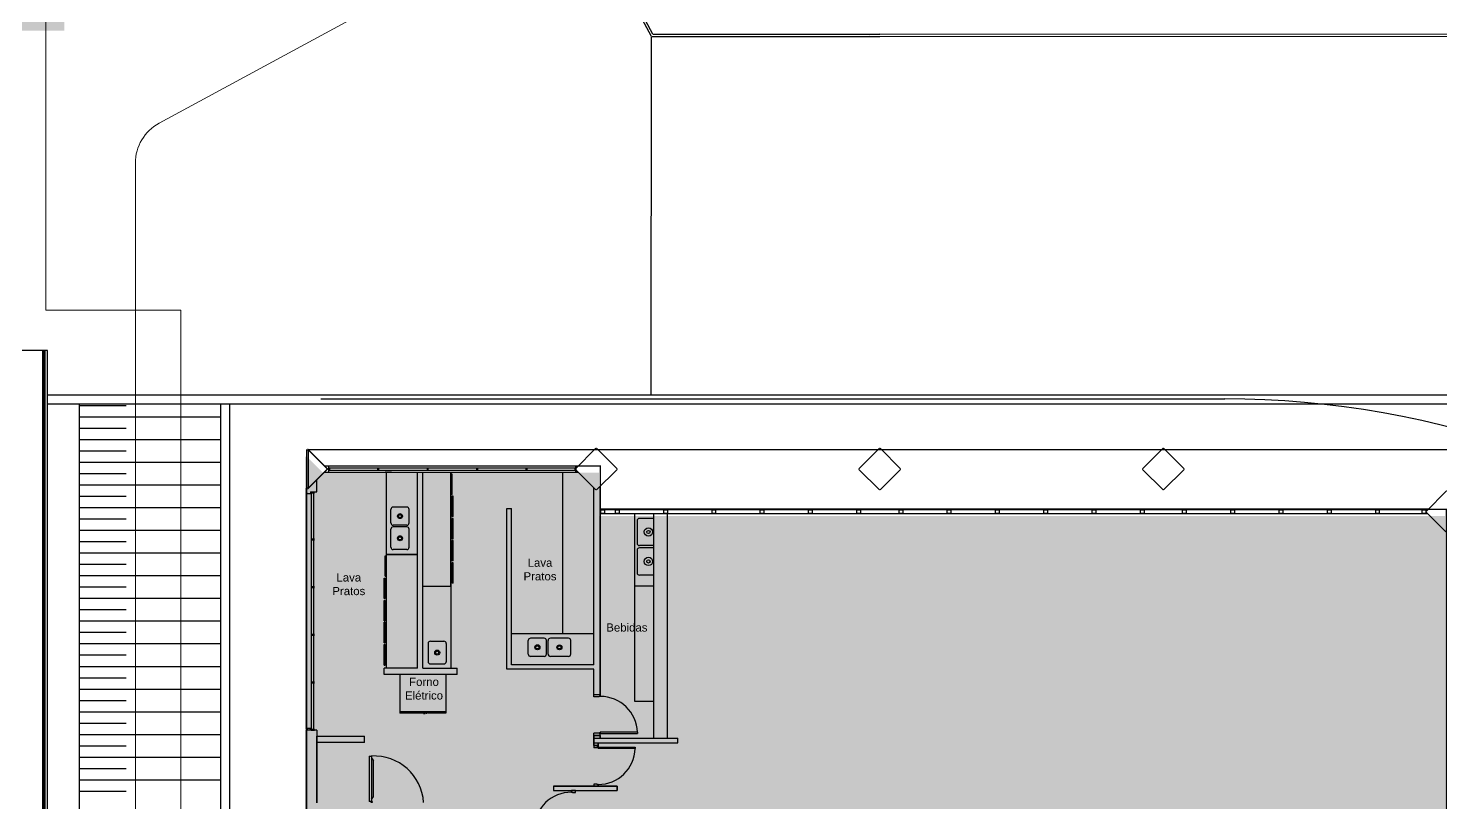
# Model space of a CAD drawing. Header units: metres. Extents: x -331 to 2982, y 362 to 2539.
# Drawn here: x 783.97 to 815.11, y 998.03 to 1015.1 of the extents above; entities that cross this region are included whole.
import ezdxf

# ---------------------------------------------------------------- set-up
doc = ezdxf.new("R2010")
doc.units = ezdxf.units.M
doc.layers.get('0').update_dxf_attribs({"color": 251})
doc.layers.add('_salas', color=251, linetype='Continuous', plot=False)
for name, color, linetype in [('CX', 251, 'Continuous'), ('Div', 251, 'Continuous'), ('Est', 251, 'Continuous'), ('Pis', 251, 'Continuous')]:
    doc.layers.add(name, color=color, linetype=linetype)
doc.styles.add('DESTAQUE', font='arial.ttf', dxfattribs={"height": 0.4})

# ---------------------------------------------------------------- blocks, each defined once
blk = doc.blocks.new('XR_BL2_AND_MON-REV15$0$PERFIL_UNIT_ALCOA')
at = {"layer": 'CX', "color": 6}
for p, q in [((-21, 13), (-15, 13)), ((31, 13), (24, 13))]:
    blk.add_line(p, q, dxfattribs=at)
at = {"layer": 'CX'}
blk.add_lwpolyline([(-15, 19), (-15, 13), (-34, 13), (-34, 19), (-35, 19), (-35, 99), (45, 99), (45, 19), (43, 19), (43, 13), (24, 13), (24, 19)], close=True, dxfattribs=at)
blk = doc.blocks.new('XR_BL2_AND_MON-REV15$0$P_M')
at = {"layer": 'Est'}
blk.add_lwpolyline([(0.46, -0.431), (0.453, -0.424), (0.46, -0.417), (0.007, 0.035), (0, 0.028), (-0.007, 0.035), (-0.46, -0.417), (-0.453, -0.424), (-0.46, -0.431), (-0.007, -0.884), (0, -0.877), (0.007, -0.884)], close=True, dxfattribs=at)

msp = doc.modelspace()

# ---------------------------------------------------------------- hatches: boundary and pattern name
at = {"layer": '_salas', "transparency": 33554559}
h = msp.add_hatch(color=256, dxfattribs=at)
h.dxf.hatch_style = 1
h.paths.add_polyline_path([(743.691, 1030.197), (738.741, 1030.197), (738.741, 1007.497), (743.691, 1007.497), (743.691, 981.851), (780.886, 981.883), (780.886, 1015.047), (784.766, 1015.047), (784.766, 1015.761), (810.566, 1029.56), (810.566, 1041.747), (784.766, 1055.419), (767.741, 1055.419), (767.741, 1064.147), (769.951, 1064.147), (769.951, 1067.119), (767.851, 1067.119), (750.241, 1076.027), (750.241, 1078.035), (743.741, 1078.035)])
h.paths.add_polyline_path([(790.666, 1042.793), (802.173, 1036.644), (802.173, 1034.859), (790.666, 1028.71)], flags=16)
h = msp.add_hatch(color=256, dxfattribs=at)
h.dxf.hatch_style = 1
h.paths.add_polyline_path([(820.145, 995.212), (820.145, 996.694), (815.201, 996.694), (815.201, 1004.348), (796.551, 1004.348), (796.551, 1005.302), (790.565, 1005.302), (790.467, 1005.302), (790.116, 1005.654), (790.076, 1005.654), (790.076, 979.868), (790.306, 979.868), (790.306, 980.058), (790.46, 980.212), (820.145, 980.212), (820.145, 981.705), (820.386, 981.847), (820.621, 981.997), (820.621, 980.922), (821.261, 980.922), (821.261, 982.473, 0.087526), (823.02, 984.545, 0.418022)])

# ---------------------------------------------------------------- linework, layer by layer
at = {"lineweight": 0}
msp.add_lwpolyline([(790.597, 1005.452), (790.499, 1005.452), (790.148, 1005.804), (790.108, 1005.804), (790.108, 980.018), (790.338, 980.018), (790.338, 980.208), (790.492, 980.362), (820.178, 980.362), (820.178, 981.855), (820.418, 981.997), (820.653, 982.147), (820.653, 981.072), (821.293, 981.072), (821.293, 982.623, 0.087526), (823.053, 984.695)], format="xyb", dxfattribs=at)
for points in [[(790.148, 1005.804), (790.148, 1005.807), (815.653, 1005.807), (815.653, 1001.757), (821.702, 1001.757)], [(820.178, 996.844), (815.233, 996.844), (815.233, 1004.498), (796.583, 1004.498), (796.583, 1005.452), (790.597, 1005.452)]]:
    msp.add_lwpolyline(points, dxfattribs=at)
at = {"layer": 'Div', "color": 230, "linetype": 'Continuous', "lineweight": 0}
for p, q in [((816.484, 1029.059), (786.859, 1013.004)), ((786.335, 1012.125), (786.335, 980.167))]:
    msp.add_line(p, q, dxfattribs=at)
at = {"layer": 'Div', "lineweight": 0}
for p, q in [((792.553, 1000.993), (792.553, 1005.312)), ((792.673, 1000.993), (792.673, 1005.312)), ((796.443, 1001.07), (796.443, 1004.966)), ((796.583, 1000.412), (796.583, 1005.006)), ((796.583, 1005.006), (796.583, 1000.412)), ((794.523, 1004.512), (794.623, 1004.512)), ((794.523, 1000.97), (794.523, 1004.512)), ((794.623, 1001.07), (794.623, 1004.512)), ((791.818, 1000.853), (791.818, 1000.993)), ((792.553, 1000.993), (791.818, 1000.993)), ((791.818, 1000.853), (791.818, 1000.993)), ((792.673, 1000.993), (793.429, 1000.993)), ((793.429, 1000.853), (793.429, 1000.993)), ((796.443, 1001.07), (794.623, 1001.07)), ((792.713, 1000.853), (791.818, 1000.853)), ((793.429, 1000.853), (791.818, 1000.853)), ((796.443, 1000.97), (794.523, 1000.97)), ((796.443, 1000.412), (796.443, 1000.97)), ((790.338, 999.5), (791.388, 999.5)), ((791.388, 999.36), (791.388, 999.5)), ((796.443, 999.452), (796.443, 999.512)), ((796.443, 999.452), (796.443, 999.512)), ((796.443, 999.512), (796.443, 999.452)), ((796.443, 999.512), (796.443, 999.452)), ((796.443, 999.352), (796.443, 999.452)), ((796.443, 999.452), (796.443, 999.292)), ((796.443, 999.452), (798.293, 999.452)), ((796.583, 999.452), (796.583, 999.512)), ((796.583, 999.512), (796.583, 999.452)), ((796.583, 999.512), (796.583, 999.452)), ((796.583, 999.452), (796.583, 999.512)), ((796.583, 999.452), (796.583, 999.512)), ((796.583, 999.512), (796.583, 999.452)), ((798.293, 999.352), (798.293, 999.452)), ((791.388, 999.36), (790.338, 999.36)), ((796.443, 999.292), (796.443, 999.352)), ((796.443, 999.352), (798.293, 999.352)), ((796.533, 999.352), (796.533, 999.292)), ((796.533, 999.292), (796.533, 999.352)), ((795.553, 998.392), (796.953, 998.392)), ((795.553, 998.392), (795.553, 998.302)), ((796.953, 998.392), (795.553, 998.392)), ((795.553, 998.392), (795.553, 998.302)), ((795.553, 998.302), (796.953, 998.302)), ((795.553, 998.302), (796.953, 998.302)), ((796.953, 998.392), (796.953, 998.302)), ((796.953, 998.302), (796.953, 998.392))]:
    msp.add_line(p, q, dxfattribs=at)
at = {"layer": 'Div', "color": 150, "linetype": 'Continuous', "lineweight": 0}
msp.add_lwpolyline([(766.56, 999.851), (766.56, 1052.841), (771.637, 1052.841), (771.637, 1060.058), (780.961, 1060.058), (784.358, 1058.357), (784.358, 1008.888), (787.339, 1008.888), (787.339, 979.124)], dxfattribs=at)
at = {"layer": 'Div', "color": 230, "linetype": 'Continuous', "lineweight": 0}
msp.add_arc((787.335, 1012.125), 1, 118.4546, 180, dxfattribs=at)
at = {"layer": 'Pis'}
for p, q in [((797.71, 1014.916), (794.425, 1021.059)), ((797.74, 1014.966), (794.469, 1021.083)), ((797.71, 1014.916), (802.747, 1014.914)), ((797.74, 1014.966), (802.747, 1014.964)), ((822.286, 1014.903), (802.507, 1014.913)), ((822.236, 1014.953), (802.747, 1014.964)), ((784.394, 1007.993), (783.394, 1007.993)), ((784.294, 991.257), (784.294, 1007.993)), ((784.319, 991.257), (784.319, 1007.993)), ((784.344, 991.257), (784.344, 1007.993)), ((784.394, 991.257), (784.394, 1007.993)), ((784.394, 1007.02), (822.159, 1007.02)), ((790.419, 1006.929), (810.35, 1006.929)), ((784.394, 1006.82), (822.158, 1006.82)), ((785.105, 991.257), (785.105, 1006.82)), ((786.128, 1006.778), (785.105, 1006.778)), ((788.218, 994.163), (788.218, 1006.82)), ((788.418, 994.163), (788.418, 1006.82)), ((786.128, 1006.528), (785.105, 1006.528)), ((788.218, 1006.528), (786.128, 1006.528)), ((786.128, 1006.278), (785.105, 1006.278)), ((786.128, 1006.028), (785.105, 1006.028)), ((788.218, 1006.028), (786.128, 1006.028)), ((786.128, 1005.778), (785.105, 1005.778)), ((815.653, 1005.807), (790.148, 1005.807)), ((786.128, 1005.528), (785.105, 1005.528)), ((788.218, 1005.528), (786.128, 1005.528)), ((790.499, 1005.452), (796.096, 1005.452)), ((790.597, 1005.312), (790.597, 1005.452)), ((790.597, 1005.312), (790.597, 1005.452)), ((790.597, 1005.312), (790.597, 1005.452)), ((790.597, 1005.407), (796.047, 1005.407)), ((790.597, 1005.357), (796.047, 1005.357)), ((796.047, 1005.452), (796.047, 1005.312)), ((796.047, 1005.452), (796.047, 1005.312)), ((796.047, 1005.312), (796.047, 1005.452)), ((786.128, 1005.278), (785.105, 1005.278)), ((790.338, 1004.879), (790.338, 1005.151)), ((790.338, 1004.879), (790.338, 1005.151)), ((790.5, 1005.312), (796.096, 1005.312)), ((791.983, 1005.312), (791.843, 1005.312)), ((791.868, 1000.993), (791.868, 1005.312)), ((791.868, 1000.993), (791.868, 1005.312)), ((792.553, 1000.993), (792.553, 1005.312)), ((792.673, 1000.993), (792.673, 1005.312)), ((793.287, 1005.312), (793.287, 1000.993)), ((793.287, 1005.312), (793.287, 1000.993)), ((793.287, 1002.797), (793.287, 1005.312)), ((793.298, 1004.824), (793.298, 1005.274)), ((793.318, 1005.274), (793.298, 1005.274)), ((793.318, 1004.824), (793.318, 1005.274)), ((795.758, 1001.755), (795.758, 1005.312)), ((795.758, 1001.755), (795.758, 1005.312)), ((786.128, 1005.028), (785.105, 1005.028)), ((786.128, 1004.778), (785.105, 1004.778)), ((788.218, 1005.028), (786.128, 1005.028)), ((790.148, 1004.961), (790.108, 1004.961)), ((790.108, 1004.859), (790.108, 1004.961)), ((790.108, 999.649), (790.108, 1004.859)), ((790.108, 1004.859), (790.123, 1004.859)), ((790.123, 1004.839), (790.123, 1004.859)), ((790.198, 1004.839), (790.123, 1004.839)), ((790.198, 1004.879), (790.198, 1004.839)), ((790.198, 1004.879), (790.338, 1004.879)), ((790.218, 999.629), (790.218, 1004.879)), ((790.268, 999.629), (790.268, 1004.879)), ((793.317, 1004.755), (793.287, 1004.755)), ((793.318, 1004.824), (793.298, 1004.824)), ((793.317, 1004.335), (793.317, 1004.785)), ((793.337, 1004.785), (793.317, 1004.785)), ((793.337, 1004.335), (793.337, 1004.785)), ((796.443, 1001.07), (796.443, 1004.966)), ((796.583, 1000.412), (796.583, 1005.006)), ((796.583, 1005.006), (796.583, 1000.412)), ((786.128, 1004.528), (785.105, 1004.528)), ((788.218, 1004.528), (786.128, 1004.528)), ((791.968, 1004.195), (791.968, 1004.495)), ((792.315, 1004.545), (792.018, 1004.545)), ((792.368, 1004.195), (792.368, 1004.495)), ((792.368, 1004.195), (792.368, 1004.495)), ((794.523, 1004.512), (794.623, 1004.512)), ((794.523, 1000.97), (794.523, 1004.512)), ((794.623, 1001.07), (794.623, 1004.512)), ((814.831, 1004.498), (796.583, 1004.498)), ((814.819, 1004.488), (796.588, 1004.488)), ((796.593, 1004.488), (796.593, 1004.498)), ((786.128, 1004.278), (785.105, 1004.278)), ((792.315, 1004.145), (792.018, 1004.145)), ((792.318, 1004.108), (792.018, 1004.108)), ((793.317, 1004.365), (793.287, 1004.365)), ((793.317, 1004.262), (793.287, 1004.262)), ((793.337, 1004.335), (793.317, 1004.335)), ((793.317, 1003.842), (793.317, 1004.292)), ((793.337, 1004.292), (793.317, 1004.292)), ((793.337, 1003.842), (793.337, 1004.292)), ((814.821, 1004.398), (796.583, 1004.398)), ((797.334, 1004.402), (797.334, 1000.267)), ((797.394, 1004.247), (797.394, 1003.747)), ((797.762, 1004.297), (797.444, 1004.297)), ((797.762, 999.452), (797.762, 1004.398)), ((798.062, 999.452), (798.062, 1004.398)), ((786.128, 1004.028), (785.105, 1004.028)), ((788.218, 1004.028), (786.128, 1004.028)), ((791.968, 1003.658), (791.968, 1004.058)), ((792.368, 1003.658), (792.368, 1004.058)), ((793.317, 1003.872), (793.287, 1003.872)), ((793.337, 1003.842), (793.317, 1003.842)), ((793.317, 1003.361), (793.317, 1003.811)), ((793.337, 1003.811), (793.317, 1003.811)), ((793.337, 1003.361), (793.337, 1003.811)), ((786.128, 1003.778), (785.105, 1003.778)), ((786.128, 1003.528), (785.105, 1003.528)), ((788.218, 1003.528), (786.128, 1003.528)), ((791.868, 1003.508), (792.553, 1003.508)), ((791.868, 1003.498), (792.553, 1003.498)), ((792.318, 1003.608), (792.018, 1003.608)), ((793.317, 1003.781), (793.287, 1003.781)), ((797.394, 1003.597), (797.394, 1003.097)), ((797.762, 1003.697), (797.444, 1003.697)), ((797.762, 1003.647), (797.444, 1003.647)), ((786.128, 1003.278), (785.105, 1003.278)), ((791.837, 1003.02), (791.837, 1003.47)), ((791.837, 1003.47), (791.857, 1003.47)), ((791.857, 1003.02), (791.857, 1003.47)), ((793.317, 1003.391), (793.287, 1003.391)), ((793.317, 1003.288), (793.287, 1003.288)), ((793.337, 1003.361), (793.317, 1003.361)), ((793.317, 1002.868), (793.317, 1003.318)), ((793.337, 1003.318), (793.317, 1003.318)), ((793.337, 1002.868), (793.337, 1003.318)), ((786.128, 1003.028), (785.105, 1003.028)), ((788.218, 1003.028), (786.128, 1003.028)), ((791.818, 1002.531), (791.818, 1002.981)), ((791.818, 1002.981), (791.838, 1002.981)), ((791.837, 1003.02), (791.857, 1003.02)), ((791.838, 1002.531), (791.838, 1002.981)), ((791.838, 1002.951), (791.868, 1002.951)), ((793.317, 1002.898), (793.287, 1002.898)), ((793.337, 1002.868), (793.317, 1002.868)), ((797.762, 1003.047), (797.444, 1003.047)), ((786.128, 1002.778), (785.105, 1002.778)), ((791.838, 1002.561), (791.868, 1002.561)), ((793.287, 1002.798), (792.673, 1002.798)), ((797.334, 1002.807), (797.762, 1002.807)), ((786.128, 1002.528), (785.105, 1002.528)), ((786.128, 1002.278), (785.105, 1002.278)), ((788.218, 1002.528), (786.128, 1002.528)), ((791.818, 1002.531), (791.838, 1002.531)), ((791.818, 1002.037), (791.818, 1002.487)), ((791.818, 1002.487), (791.838, 1002.487)), ((791.838, 1002.037), (791.838, 1002.487)), ((791.838, 1002.457), (791.868, 1002.457)), ((786.128, 1002.028), (785.105, 1002.028)), ((788.218, 1002.028), (786.128, 1002.028)), ((791.818, 1002.037), (791.838, 1002.037)), ((791.818, 1001.557), (791.818, 1002.007)), ((791.818, 1002.007), (791.838, 1002.007)), ((791.838, 1002.067), (791.868, 1002.067)), ((791.838, 1001.557), (791.838, 1002.007)), ((791.838, 1001.977), (791.868, 1001.977)), ((786.128, 1001.778), (785.105, 1001.778)), ((796.443, 1001.755), (794.623, 1001.755)), ((796.443, 1001.755), (794.623, 1001.755)), ((795.346, 1001.655), (795.046, 1001.655)), ((795.882, 1001.655), (795.482, 1001.655)), ((786.128, 1001.528), (785.105, 1001.528)), ((788.218, 1001.528), (786.128, 1001.528)), ((791.818, 1001.557), (791.838, 1001.557)), ((791.818, 1001.064), (791.818, 1001.514)), ((791.818, 1001.514), (791.838, 1001.514)), ((791.838, 1001.587), (791.868, 1001.587)), ((791.838, 1001.064), (791.838, 1001.514)), ((791.838, 1001.484), (791.868, 1001.484)), ((792.787, 1001.538), (792.787, 1001.138)), ((792.837, 1001.588), (793.137, 1001.588)), ((793.187, 1001.538), (793.187, 1001.138)), ((794.996, 1001.307), (794.996, 1001.605)), ((795.396, 1001.307), (795.396, 1001.605)), ((795.432, 1001.305), (795.432, 1001.605)), ((795.932, 1001.305), (795.932, 1001.605)), ((786.128, 1001.278), (785.105, 1001.278)), ((786.128, 1001.028), (785.105, 1001.028)), ((788.218, 1001.028), (786.128, 1001.028)), ((791.818, 1001.064), (791.838, 1001.064)), ((791.818, 1000.853), (791.818, 1000.993)), ((792.553, 1000.993), (791.818, 1000.993)), ((791.818, 1000.853), (791.818, 1000.993)), ((791.838, 1001.094), (791.868, 1001.094)), ((792.673, 1000.993), (793.429, 1000.993)), ((792.837, 1001.088), (793.137, 1001.088)), ((793.429, 1000.853), (793.429, 1000.993)), ((796.443, 1001.07), (794.623, 1001.07)), ((795.346, 1001.255), (795.046, 1001.255)), ((795.346, 1001.255), (795.046, 1001.255)), ((795.882, 1001.255), (795.482, 1001.255)), ((786.128, 1000.778), (785.105, 1000.778)), ((792.713, 1000.853), (791.818, 1000.853)), ((793.429, 1000.853), (791.818, 1000.853)), ((792.167, 1000.853), (792.167, 1000.032)), ((793.179, 1000.853), (793.179, 1000.032)), ((796.443, 1000.97), (794.523, 1000.97)), ((796.443, 1000.412), (796.443, 1000.97)), ((786.128, 1000.528), (785.105, 1000.528)), ((788.218, 1000.528), (786.128, 1000.528)), ((796.443, 1000.362), (796.443, 1000.412)), ((796.443, 1000.362), (796.443, 1000.412)), ((796.443, 1000.412), (796.583, 1000.412)), ((796.583, 1000.372), (796.558, 1000.372)), ((796.558, 1000.372), (796.558, 1000.362)), ((796.583, 1000.372), (796.583, 1000.412)), ((796.583, 1000.412), (796.583, 1000.372)), ((786.128, 1000.278), (785.105, 1000.278)), ((796.558, 1000.362), (796.443, 1000.362)), ((797.334, 1000.267), (797.762, 1000.267)), ((786.128, 1000.028), (785.105, 1000.028)), ((786.128, 999.778), (785.105, 999.778)), ((788.218, 1000.028), (786.128, 1000.028)), ((793.179, 1000.032), (792.167, 1000.032)), ((792.167, 1000.032), (792.167, 1000.002)), ((792.767, 1000.002), (792.167, 1000.002)), ((792.719, 999.986), (792.685, 999.986)), ((792.716, 999.986), (792.716, 1000.002)), ((792.75, 1000.002), (792.75, 999.986)), ((792.767, 1000.032), (792.767, 1000.002)), ((792.789, 1000.032), (792.789, 1000.002)), ((793.179, 1000.002), (792.789, 1000.002)), ((793.179, 1000.032), (793.179, 1000.002)), ((786.128, 999.528), (785.105, 999.528)), ((788.218, 999.528), (786.128, 999.528)), ((790.123, 999.649), (790.108, 999.649)), ((790.108, 999.649), (790.108, 999.629)), ((790.108, 991.122), (790.108, 999.629)), ((790.338, 999.629), (790.108, 999.629)), ((790.123, 999.669), (790.123, 999.649)), ((790.198, 999.669), (790.123, 999.669)), ((790.338, 999.629), (790.148, 999.629)), ((790.198, 999.629), (790.198, 999.669)), ((790.338, 999.629), (790.338, 998.03)), ((790.338, 999.5), (791.388, 999.5)), ((790.338, 998.03), (790.338, 999.493)), ((791.388, 999.36), (791.388, 999.5)), ((796.443, 999.512), (796.443, 999.562)), ((796.558, 999.562), (796.443, 999.562)), ((796.443, 999.452), (796.443, 999.512)), ((796.443, 999.452), (796.443, 999.512)), ((796.443, 999.512), (796.443, 999.452)), ((796.443, 999.512), (796.443, 999.452)), ((796.443, 999.512), (796.583, 999.512)), ((796.583, 999.512), (796.443, 999.512)), ((796.443, 999.512), (796.583, 999.512)), ((796.443, 999.352), (796.443, 999.452)), ((796.443, 999.452), (796.443, 999.292)), ((796.443, 999.452), (798.293, 999.452)), ((796.558, 999.552), (796.558, 999.562)), ((796.583, 999.552), (796.558, 999.552)), ((796.583, 999.512), (796.583, 999.582)), ((796.583, 999.582), (796.583, 999.552)), ((797.403, 999.582), (796.583, 999.582)), ((796.583, 999.552), (797.403, 999.552)), ((796.583, 999.452), (796.583, 999.512)), ((796.583, 999.512), (796.583, 999.452)), ((796.583, 999.512), (796.583, 999.452)), ((796.583, 999.452), (796.583, 999.512)), ((796.583, 999.452), (796.583, 999.512)), ((796.583, 999.512), (796.583, 999.452)), ((797.403, 999.582), (797.403, 999.552)), ((798.293, 999.352), (798.293, 999.452)), ((786.128, 999.278), (785.105, 999.278)), ((791.388, 999.36), (790.338, 999.36)), ((796.443, 999.292), (796.443, 999.352)), ((796.443, 999.352), (798.293, 999.352)), ((796.443, 999.292), (796.533, 999.292)), ((796.533, 999.292), (796.443, 999.292)), ((796.443, 999.292), (796.443, 999.242)), ((796.443, 999.292), (796.533, 999.292)), ((796.508, 999.242), (796.443, 999.242)), ((796.508, 999.252), (796.508, 999.242)), ((796.533, 999.252), (796.508, 999.252)), ((796.533, 999.352), (796.533, 999.292)), ((796.533, 999.292), (796.533, 999.352)), ((796.533, 999.292), (796.533, 999.222)), ((796.533, 999.222), (796.533, 999.252)), ((796.533, 999.252), (797.353, 999.252)), ((797.353, 999.222), (796.533, 999.222)), ((797.353, 999.252), (797.353, 999.222)), ((786.128, 999.028), (785.105, 999.028)), ((788.218, 999.028), (786.128, 999.028)), ((791.487, 999.059), (791.537, 999.059)), ((791.487, 999.059), (791.487, 998.059)), ((791.537, 999.059), (791.537, 998.059)), ((791.537, 999.009), (791.587, 998.959)), ((791.587, 998.159), (791.587, 998.959)), ((786.128, 998.778), (785.105, 998.778)), ((786.128, 998.528), (785.105, 998.528)), ((788.218, 998.528), (786.128, 998.528)), ((786.128, 998.278), (785.105, 998.278)), ((795.553, 998.392), (796.953, 998.392)), ((795.553, 998.392), (795.553, 998.302)), ((796.953, 998.392), (795.553, 998.392)), ((795.553, 998.392), (795.553, 998.302)), ((795.553, 998.302), (796.953, 998.302)), ((795.553, 998.302), (796.953, 998.302)), ((795.948, 998.262), (795.948, 998.302)), ((795.948, 998.302), (795.948, 998.262)), ((796.038, 998.302), (795.948, 998.302)), ((795.948, 998.262), (795.973, 998.262)), ((795.973, 998.262), (795.973, 998.252)), ((795.973, 998.252), (796.038, 998.252)), ((796.038, 998.252), (796.038, 998.302)), ((796.038, 998.252), (796.038, 998.302)), ((796.443, 998.442), (796.443, 998.392)), ((796.508, 998.442), (796.443, 998.442)), ((796.443, 998.442), (796.443, 998.392)), ((796.443, 998.392), (796.533, 998.392)), ((796.508, 998.432), (796.508, 998.442)), ((796.533, 998.432), (796.508, 998.432)), ((796.533, 998.432), (796.533, 998.392)), ((796.533, 998.392), (796.533, 998.432)), ((796.953, 998.392), (796.953, 998.302)), ((796.953, 998.302), (796.953, 998.392)), ((791.537, 998.059), (791.487, 998.059)), ((791.537, 998.109), (791.587, 998.159))]:
    msp.add_line(p, q, dxfattribs=at)
at = {"layer": 'Pis', "extrusion": (7.26423e-11, 1.09877e-07, 1)}
msp.add_line((797.705, 1007.02), (797.71, 1014.904), dxfattribs=at)
at = {"layer": 'Pis', "const_width": 0.03}
msp.add_lwpolyline([(790.597, 1005.452), (790.499, 1005.452), (790.148, 1005.804), (790.108, 1005.804), (790.108, 980.018), (790.338, 980.018), (790.338, 980.208), (790.492, 980.362), (820.178, 980.362), (820.178, 981.855), (820.418, 981.997), (820.653, 982.147), (820.653, 981.072), (821.293, 981.072), (821.293, 982.623, 0.087526), (823.053, 984.695)], format="xyb", dxfattribs=at)
for points in [[(790.148, 1005.805), (790.569, 1005.382), (790.148, 1004.96)], [(790.597, 1005.357), (790.597, 1005.407), (790.617, 1005.407), (790.617, 1005.357)], [(791.677, 1005.357), (791.677, 1005.407), (791.697, 1005.407), (791.697, 1005.357)], [(792.767, 1005.357), (792.767, 1005.407), (792.787, 1005.407), (792.787, 1005.357)], [(793.857, 1005.357), (793.857, 1005.407), (793.877, 1005.407), (793.877, 1005.357)], [(794.947, 1005.357), (794.947, 1005.407), (794.967, 1005.407), (794.967, 1005.357)], [(796.027, 1005.357), (796.027, 1005.407), (796.047, 1005.407), (796.047, 1005.357)], [(790.218, 1004.859), (790.268, 1004.859), (790.268, 1004.879), (790.218, 1004.879)], [(790.218, 1003.819), (790.268, 1003.819), (790.268, 1003.839), (790.218, 1003.839)], [(790.218, 1002.769), (790.268, 1002.769), (790.268, 1002.789), (790.218, 1002.789)], [(790.218, 1001.719), (790.268, 1001.719), (790.268, 1001.739), (790.218, 1001.739)], [(790.218, 1000.669), (790.268, 1000.669), (790.268, 1000.689), (790.218, 1000.689)], [(790.218, 999.629), (790.268, 999.629), (790.268, 999.649), (790.218, 999.649)]]:
    msp.add_lwpolyline(points, close=True, dxfattribs=at)
for points in [[(790.148, 1005.804), (790.148, 1005.807), (815.653, 1005.807), (815.653, 1001.757), (821.702, 1001.757)], [(820.178, 996.844), (815.233, 996.844), (815.233, 1004.498), (796.583, 1004.498), (796.583, 1005.452), (790.597, 1005.452)]]:
    msp.add_lwpolyline(points, dxfattribs=at)
at = {"layer": 'Pis'}
for centre, radius in [((792.167, 1004.345), 0.055), ((792.167, 1004.345), 0.035), ((792.168, 1003.858), 0.055), ((792.168, 1003.858), 0.035), ((797.644, 1003.997), 0.0917), ((797.644, 1003.997), 0.035), ((797.644, 1003.347), 0.0917), ((797.644, 1003.347), 0.035), ((792.987, 1001.338), 0.055), ((792.987, 1001.338), 0.035), ((795.196, 1001.456), 0.055), ((795.196, 1001.456), 0.035), ((795.682, 1001.455), 0.055), ((795.682, 1001.455), 0.035), ((791.543, 998.046), 0.0125)]:
    msp.add_circle(centre, radius, dxfattribs=at)
for centre, radius, start, end in [((810.35, 986.929), 20, 49.957, 90), ((792.018, 1004.495), 0.05, 90, 180), ((792.318, 1004.495), 0.05, 0, 90), ((792.018, 1004.195), 0.05, 180, 270), ((792.018, 1004.058), 0.05, 90, 180), ((792.318, 1004.195), 0.05, 270, 0), ((792.318, 1004.058), 0.05, 0, 90), ((797.444, 1004.247), 0.05, 90, 180), ((792.018, 1003.658), 0.05, 180, 270), ((792.318, 1003.658), 0.05, 270, 0), ((797.444, 1003.747), 0.05, 180, 270), ((797.444, 1003.597), 0.05, 90, 180), ((797.444, 1003.097), 0.05, 180, 270), ((795.046, 1001.605), 0.05, 90, 180), ((795.346, 1001.605), 0.05, 0, 90), ((795.482, 1001.605), 0.05, 90, 180), ((795.882, 1001.605), 0.05, 0, 90), ((792.837, 1001.538), 0.05, 90, 180), ((793.137, 1001.538), 0.05, 0, 90), ((795.046, 1001.305), 0.05, 180, 270), ((795.346, 1001.305), 0.05, 270, 0), ((795.482, 1001.305), 0.05, 180, 270), ((795.882, 1001.305), 0.05, 270, 0), ((792.837, 1001.138), 0.05, 180, 270), ((793.137, 1001.138), 0.05, 270, 0), ((796.583, 999.551), 0.821, 2.1626, 89.9724), ((796.533, 999.253), 0.821, 270.0276, 357.8374), ((791.591, 997.961), 1.1, 3.8396, 92.8277), ((795.948, 997.441), 0.821, 90.0276, 177.8374)]:
    msp.add_arc(centre, radius, start, end, dxfattribs=at)

# ---------------------------------------------------------------- block references
at = {"layer": 'Pis', "rotation": 90}
for p in [(796.069, 1005.382), (802.319, 1005.382), (808.569, 1005.382), (814.819, 1004.443)]:
    msp.add_blockref('XR_BL2_AND_MON-REV15$0$P_M', p, dxfattribs=at)
at = {"layer": 'Pis', "xscale": 0.001000000000203727, "yscale": 0.001000000000203727, "zscale": 0.001000000000203727, "rotation": 180}
for p in [(796.638, 1004.501), (796.962, 1004.501), (798.026, 1004.501), (799.09, 1004.501), (800.155, 1004.501), (801.219, 1004.501), (802.281, 1004.501), (803.214, 1004.501), (804.276, 1004.501), (805.34, 1004.501), (806.405, 1004.501), (807.469, 1004.501), (808.533, 1004.501), (809.464, 1004.501), (810.526, 1004.501), (811.59, 1004.501), (812.655, 1004.501), (813.719, 1004.501), (814.743, 1004.501)]:
    msp.add_blockref('XR_BL2_AND_MON-REV15$0$PERFIL_UNIT_ALCOA', p, dxfattribs=at)

# ---------------------------------------------------------------- texts
at = {"layer": 'Pis', "char_height": 0.18, "width": 2.2626, "attachment_point": 8, "style": 'DESTAQUE'}
for s, insert in [('Lava\\PPratos', (795.254, 1002.927)), ('Lava\\PPratos', (791.039, 1002.602)), ('Bebidas', (797.169, 1001.799)), ('Forno\\PElétrico', (792.697, 1000.301))]:
    msp.add_mtext(s, dxfattribs=dict(at, insert=insert))

doc.saveas('drawing.dxf')
